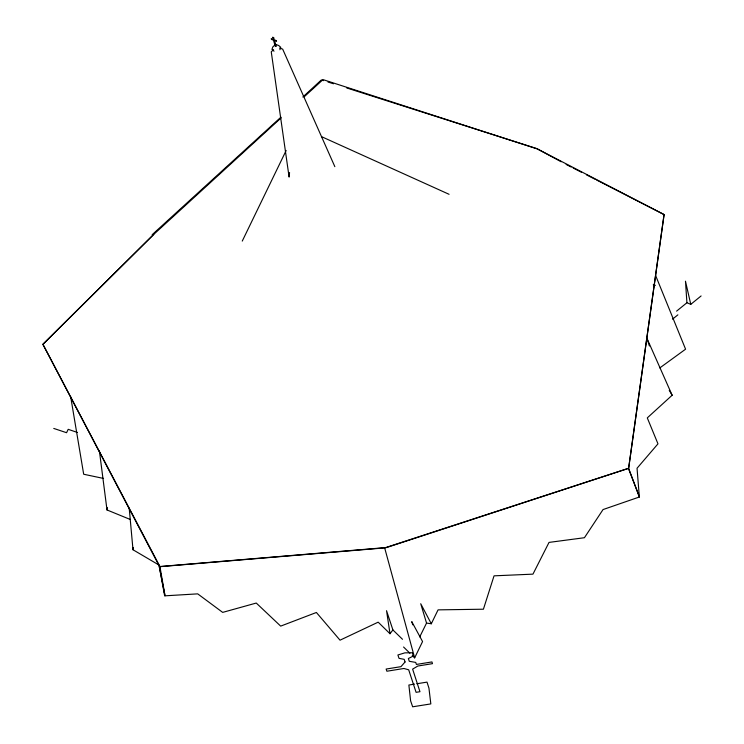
<?xml version="1.0" encoding="UTF-8"?>
<svg xmlns="http://www.w3.org/2000/svg" width="744" height="744" viewBox="0 0 744 744"><rect width="100%" height="100%" fill="white"/><g stroke="black" fill="none" stroke-linecap="round" stroke-linejoin="round"><path stroke-width="1.12" d="M164.787 594.633L158.928 565.003L132.999 549.76L133.213 547.51M289.565 172.524L289.109 177.1L271.253 51.801L273.55 49.681M130.312 519.498L107.006 509.956L107.508 507.696M279.902 49.764L280.758 47.291L278.684 45.524L275.596 44.361L272.806 46.937L271.951 49.42L274.034 51.178M242.256 241.093L286.152 150.502M412.278 655.538L414.65 657.863L422.564 641.561L411.767 621.631L412.771 624.839M431.306 623.77L420.723 603.728L426.545 623.072L431.306 623.77L438.067 609.866L483.414 609.206L494.044 575.837L532.955 574.145L549.026 542.404L584.431 537.717L603.04 509.566L639.487 496.955L628.41 468.339L384.667 547.9L159.356 566.733L164.657 595.842L197.709 593.861L222.679 612.386L256.262 603.049L280.683 626.123L316.395 612.479L340.027 640.184L378.175 622.161L389.996 633.73L392.916 629.954L386.536 610.684L389.996 633.73M419.728 636.892L426.545 623.072M281.111 117.905L153.757 234.369L42.901 344.295L159.542 566.556L386.666 547.51L628.624 468.348L664.076 214.57L537.41 148.958L322.998 79.608L304.194 96.804M153.757 234.369L42.901 344.295L159.904 566.472L165.01 595.767M280.916 117.171L152.167 234.695M302.836 97.008L321.38 79.943L323.584 80.64M649.4 345.997L646.964 338.381L672.148 395.241L647.289 417.886L657.975 443.843L637.041 468.255L639.347 497.011L628.624 468.348L664.076 214.57L596.558 180.002M672.548 319.167L677.877 314.842M676.594 311.132L686.917 302.752L690.776 304.343L701.099 295.954M659.816 367.917L685.577 349.187L655.65 275.578M414.538 684.117L408.875 685.029L410.614 700.839L412.65 706.8L430.832 703.908L428.944 688.144L427.01 682.118L416.807 683.755M103.555 478.448L83.681 474.244L70.68 396.738M653.269 284.85L655.408 285.343M327.992 82.035L333.507 83.774M346.723 87.95L537.521 148.828M53.763 428.432L66.569 432.71L68.197 429.325L77.469 432.478M279.642 47.997L282.683 49.141L334.847 166.665M321.473 136.626L449.078 194.305M566.147 164.443L571.215 167.037M573.243 168.07L581.352 172.217M586.421 174.812L595.544 179.49M537.41 148.958L561.19 161.773M392.916 629.954L402.495 639.291M403.564 647.01L409.898 653.213M669.247 390.368L672.148 395.241M384.667 547.9L414.65 657.863M690.776 304.343L685.475 281.186L686.917 302.752M99.408 450.957L107.006 509.956M129.214 508.189L132.999 549.76M405.062 661.974L400.96 666.661L386.136 669.051L386.889 671.228L403.908 668.484L408.689 669.805L416.082 692.329L419.96 691.706L412.622 669.126L417.858 666.019L432.487 663.657L431.948 661.928L416.398 664.439L415.747 662.42L409.274 661.295L408.372 658.514L413.348 656.022L412.306 652.767L404.876 652.851L397.901 654.98L399.026 658.347L404.197 659.351L405.062 661.974M273.643 37.581L272.639 37.2L273.29 39.46L271.234 38.688L271.439 39.404L273.494 40.176L275.196 46.081L276.21 46.463L274.508 40.548L276.563 41.32L276.359 40.604L274.294 39.832L273.643 37.581"/></g></svg>
